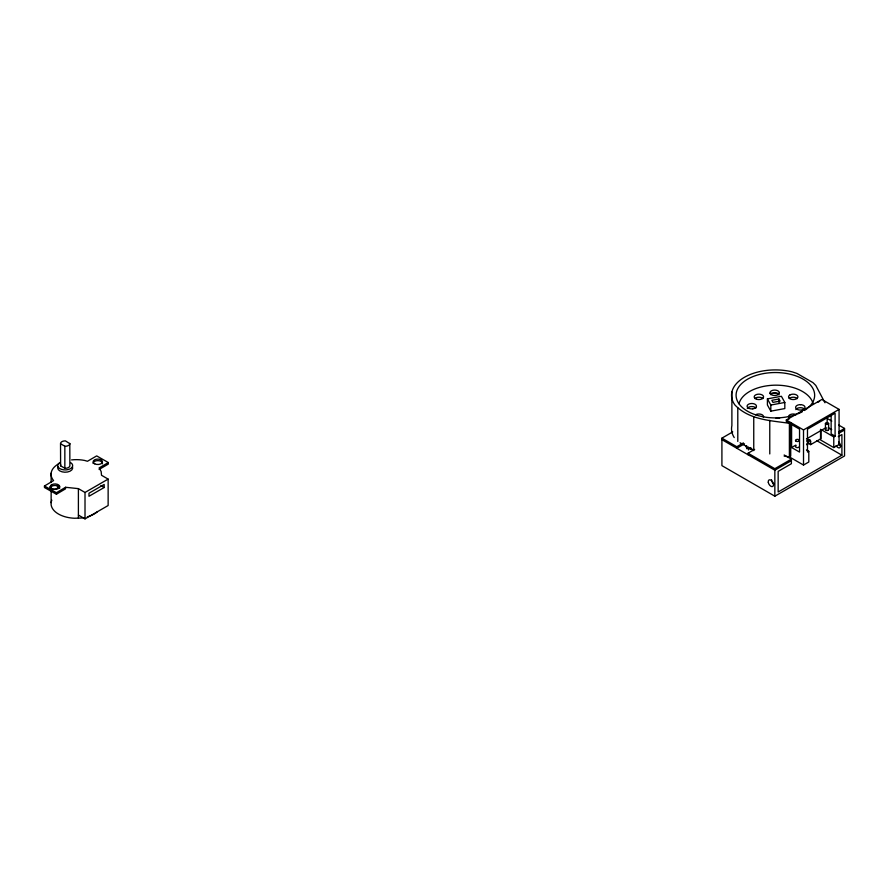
<?xml version="1.0" encoding="UTF-8"?>
<svg xmlns="http://www.w3.org/2000/svg" width="889" height="889" viewBox="0 0 889 889"><rect width="100%" height="100%" fill="white"/><g stroke="black" fill="none" stroke-linecap="round" stroke-linejoin="round"><path stroke-width="1.33" d="M732.736 431.898L721.912 438.144L721.912 465.636L774.841 496.195L844.55 455.946L844.55 428.454L838.749 425.098M748.049 454.746L748.049 453.223L754.661 449.401M748.449 449.945L748.449 447.189M774.841 496.195L774.841 468.692L791.388 459.146L791.388 463.725L778.153 471.37L778.153 491.995L841.905 455.19L841.905 434.565L838.294 436.643M50.451 488.761L50.34 486.539A4.678 2.7 0 0 1 57.152 484.238A4.678 2.7 0 0 1 57.874 488.772A4.678 2.7 0 0 1 50.451 487.239L50.384 486.605A3.745 2.156 0 0 1 52.218 485.327M789.232 398.528L789.988 397.972A4.678 2.7 0 0 1 797.333 398.605M78.399 515.064L85.011 518.887L108.136 505.53L108.136 479.104L85.011 492.462L78.399 488.639L65.575 487.283L65.575 488.817L56.429 494.228L44.45 487.516L44.45 485.994L53.584 480.571A25.259 14.58 0 0 1 59.819 463.191M56.429 494.228L56.429 492.706L65.575 487.283M71.587 459.902A25.259 14.58 0 0 1 84.622 460.446L87.455 461.269L96.679 455.901L108.325 462.558L99.101 467.925L101.146 471.481L101.524 475.282L108.136 479.104M99.101 469.459L108.325 464.08L108.325 462.558M104.169 487.505L88.978 496.273L88.978 493.217L104.169 484.449L104.169 487.505L100.901 485.627M721.912 438.144L736.803 446.734L743.415 442.911M744.515 443.8L736.803 448.256L736.803 446.734M806.423 449.956L808.801 451.323L808.801 462.002L803.512 465.058L790.288 457.424L790.288 423.809L786.309 421.519L786.309 419.986L821.869 399.461L839.072 409.396L839.072 444.533L833.771 447.589L820.547 439.955L820.547 429.276M786.743 420.241L789.388 418.708M817.891 402.261L819.658 401.239M824.948 402.773L815.824 385.47L812.957 382.614L797 373.458L792.032 371.813A43.839 25.314 0 0 0 744.282 377.381A43.839 25.314 0 0 0 734.914 404.973C749.216 419.875 770.363 420.53 789.388 423.297L790.721 422.531L790.721 456.146L789.388 456.913L784.165 456.113M786.309 419.986L803.512 429.92L839.072 409.396M791.61 447.511L799.544 452.09L799.544 429.154L791.61 424.575L791.61 447.511L795.844 445.067M806.412 438.955L826.103 427.587M806.523 444.722L808.646 443.5L810.624 444.644L820.98 438.677L820.98 430.609M838.883 431.721L844.55 428.454M791.388 460.669L774.841 470.214L721.912 439.666M838.883 433.254L844.55 429.976M808.801 451.323L807.479 452.09L807.479 429.154L835.093 413.207L835.093 436.143L833.771 436.91L821.869 430.032M755.539 414.807L756.506 414.374A4.678 2.7 0 0 1 761.695 414.552A4.678 2.7 0 0 1 763.395 417.386M767.407 398.861L781.398 396.283L784.82 402.461L784.82 408.573L770.819 411.151L767.407 404.973L767.407 398.861L770.819 405.04L770.819 411.151M778.975 398.994L771.841 400.317L772.986 402.373L780.109 401.061L778.975 398.994L778.975 402.928M770.819 405.04L784.82 402.461M60.608 443.811L64.964 446.267A4.678 2.7 0 0 0 69.875 443.711L65.43 440.877A4.678 2.7 0 0 0 60.53 443.433L60.608 465.847L64.964 468.303A4.678 2.7 0 0 0 69.875 465.736L69.798 443.4M796.255 414.641L795.233 414.263A4.678 2.7 0 0 0 790.088 414.707A4.678 2.7 0 0 0 788.832 417.619M57.207 485.283L59.674 486.55M44.45 485.994L56.429 492.706M740.07 442.755L753.75 450.601L753.75 416.997M825.992 417.741L831.793 421.086M828.292 427.631L831.693 429.598M835.093 436.143L831.137 433.854L831.137 414.974M816.924 440.766L841.905 455.19M810.624 444.644L810.624 441.422L808.646 440.277L808.646 443.5M784.176 454.979L791.388 459.146M748.049 453.223L774.841 468.692M762.918 398.561L762.184 398.005A4.678 2.7 0 0 0 754.817 398.561M50.34 486.539L50.373 488.139M60.608 465.847L60.53 465.469A4.678 2.7 0 0 1 60.752 464.769M833.771 436.91L833.771 447.589M828.604 423.542A1.578 0.911 0 0 1 826.225 424.309A1.578 0.911 0 0 1 826.248 422.731A1.578 0.911 0 0 1 828.604 423.542L828.604 429.654M827.159 417.541L827.159 422.931M825.448 423.52L825.448 429.631M803.512 429.92L803.512 465.058M789.388 423.297L789.388 456.913M769.774 420.33L769.774 453.946M737.792 407.829L737.792 441.444M731.891 391.993L731.891 425.598A43.839 25.314 0 0 0 734.225 437.566M85.011 492.462L85.011 518.887M78.399 488.639L78.399 518.12M64.841 446.256L64.841 468.292M51.14 473.159L51.14 482.538M51.14 485.216L51.14 487.905M51.14 490.584L51.14 502.641M72.52 466.992A7.49 4.323 0 0 1 64.819 472.215A7.49 4.323 0 0 1 58.074 466.569M70.753 462.702A7.49 4.323 0 0 1 70.22 468.814A7.49 4.323 0 0 1 59.641 468.503A7.49 4.323 0 0 1 60.185 462.402M50.34 488.061A4.678 2.7 0 0 1 55.185 485.472A4.678 2.7 0 0 1 59.685 488.272M97.223 511.897A25.259 14.58 0 0 1 87.333 516.831M83.633 517.665A25.259 14.58 0 0 1 81.077 518.031L74.487 518.254A25.259 14.58 0 0 1 51.84 500.129M93.134 463.525A4.678 2.7 0 0 1 98.057 460.635A4.678 2.7 0 0 1 102.391 463.836M57.274 486.227A3.745 2.156 0 0 1 55.707 489.15L53.818 489.394A3.745 2.156 0 0 1 51.218 488.706M795.866 409.607A4.678 2.7 0 0 1 799.311 407.773L800.522 407.707A4.678 2.7 0 0 1 804.478 409.151M738.992 403.784A37.427 21.603 0 0 1 775.741 385.17A37.427 21.603 0 0 1 813.024 403.439M747.305 408.462A4.678 2.7 0 0 1 751.972 406.562L753.172 406.684A4.678 2.7 0 0 1 755.917 408.007M770.452 394.649A4.678 2.7 0 0 1 774.941 393.138A4.678 2.7 0 0 1 779.086 394.949M776.041 418.208A4.678 2.7 0 0 1 779.609 418.397M799.178 446.823A1.867 1.078 0 0 1 796.433 447.478A1.867 1.078 0 0 1 796.044 445.778M828.159 428.998A1.578 0.911 0 0 1 828.026 430.343A1.578 0.911 0 0 1 825.725 430.154A1.578 0.911 0 0 1 826.248 428.842M796.611 414.307A39.294 22.692 0 0 1 736.436 398.272A39.294 22.692 0 0 1 787.043 373.558A39.294 22.692 0 0 1 804.445 410.485M802.389 411.696A39.294 22.692 0 0 1 797.822 413.841M769.674 393.371A39.294 22.692 0 0 1 777.353 393.171M806.656 441.077A3.745 2.156 -60 0 1 810.624 441.422M808.546 439.544A3.745 2.156 -60 0 1 806.679 444.367M838.616 441.933A3.745 2.156 60 0 1 840.227 447.345A3.745 2.156 60 0 1 836.06 445.578M774.186 484.349A3.745 2.156 60 0 1 771.541 479.771M841.261 446.311A3.745 2.156 60 0 1 838.705 444.044M746.682 448.712A3.745 2.156 0 0 1 750.883 447.7M751.794 448.601A3.745 2.156 0 0 1 747.271 448.256A3.745 2.156 0 0 1 746.682 445.656M779.331 392.582L779.253 393.282A4.678 2.7 0 0 1 774.997 395.472A4.678 2.7 0 0 1 770.241 393.66L769.996 392.971A4.678 2.7 0 0 1 774.33 390.082A4.678 2.7 0 0 1 779.331 392.582M789.988 394.916L789.232 395.472A4.678 2.7 0 0 0 789.876 398.739A4.678 2.7 0 0 0 795.511 399.217L796.5 398.794A4.678 2.7 0 0 0 796.6 394.983A4.678 2.7 0 0 0 789.988 394.916M800.522 404.651L799.311 404.717A4.678 2.7 0 0 0 795.655 407.24A4.678 2.7 0 0 0 798.933 409.929L800.144 410.051A4.678 2.7 0 0 0 805.001 407.462A4.678 2.7 0 0 0 800.522 404.651M752.805 408.84L751.583 408.907A4.678 2.7 0 0 1 747.104 406.095A4.678 2.7 0 0 1 751.972 403.506L753.172 403.628A4.678 2.7 0 0 1 756.45 406.317A4.678 2.7 0 0 1 752.805 408.84M756.528 399.194L755.561 398.761A4.678 2.7 0 0 1 755.561 394.949A4.678 2.7 0 0 1 762.184 394.949L762.918 395.505A4.678 2.7 0 0 1 762.184 398.761A4.678 2.7 0 0 1 756.528 399.194M94.745 463.847A4.678 2.7 0 0 0 102.391 462.302A4.678 2.7 0 0 0 96.245 459.246A4.678 2.7 0 0 0 94.745 463.847M796.044 441.2A1.867 1.078 0 0 0 799.178 440.711A1.867 1.078 0 0 0 796.888 439.388A1.867 1.078 0 0 0 796.044 441.2M768.318 482.516A3.745 2.156 60 0 0 772.752 486.45A3.745 2.156 60 0 0 771.563 480.649A3.745 2.156 60 0 0 768.318 482.516"/></g></svg>
